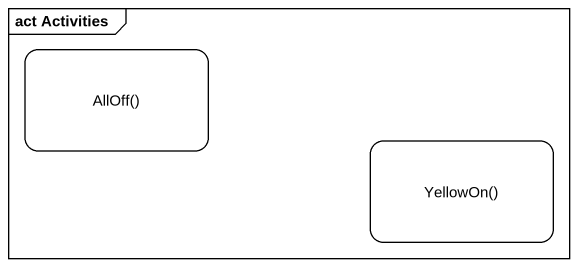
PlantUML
@startuml
mainframe act Activities
hide empty description
state "AllOff()" as AllOff
state "YellowOn()" as YellowOn
@enduml
